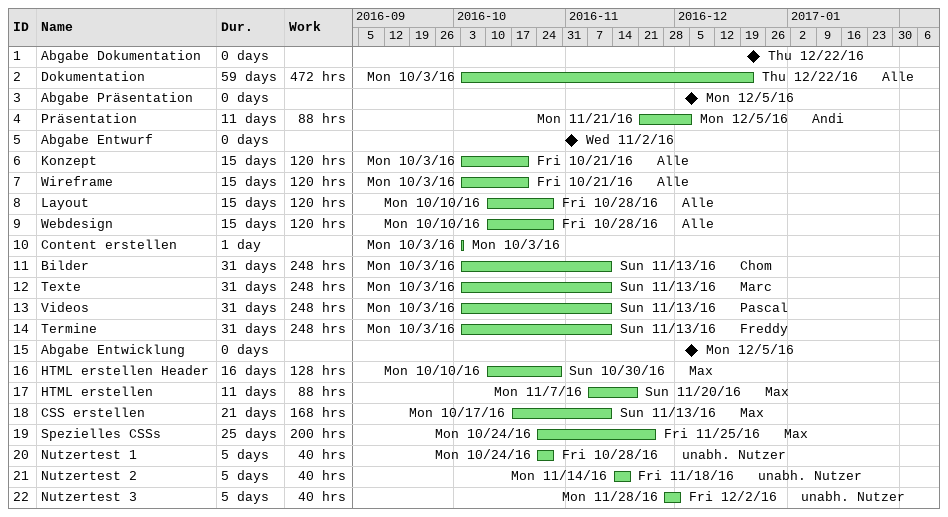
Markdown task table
| ID | Task | Duration | Start | Finish | Resources | Work (h) |
|---|---|---|---|---|---|---|
| 1 | Abgabe Dokumentation | 0d | 2016-12-22 | 2016-12-22 |  |  |
| 2 | Dokumentation | 59d | 2016-10-03 | 2016-12-22 | Alle | 472 |
| 3 | Abgabe Präsentation | 0d | 2016-12-05 | 2016-12-05 |  |  |
| 4 | Präsentation | 11d | 2016-11-21 | 2016-12-05 | Andi | 88 |
| 5 | Abgabe Entwurf | 0d | 2016-11-02 | 2016-11-02 |  |  |
| 6 | Konzept | 15d | 2016-10-03 | 2016-10-21 | Alle | 120 |
| 7 | Wireframe | 15d | 2016-10-03 | 2016-10-21 | Alle | 120 |
| 8 | Layout | 15d | 2016-10-10 | 2016-10-28 | Alle | 120 |
| 9 | Webdesign | 15d | 2016-10-10 | 2016-10-28 | Alle | 120 |
| 10 | Content erstellen | 1d | 2016-10-03 | 2016-10-03 |  |  |
| 11 | Bilder | 31d | 2016-10-03 | 2016-11-13 | Chom | 248 |
| 12 | Texte | 31d | 2016-10-03 | 2016-11-13 | Marc | 248 |
| 13 | Videos | 31d | 2016-10-03 | 2016-11-13 | Pascal | 248 |
| 14 | Termine | 31d | 2016-10-03 | 2016-11-13 | Freddy | 248 |
| 15 | Abgabe Entwicklung | 0d | 2016-12-05 | 2016-12-05 |  |  |
| 16 | HTML erstellen Header | 16d | 2016-10-10 | 2016-10-30 | Max | 128 |
| 17 | HTML erstellen | 11d | 2016-11-07 | 2016-11-20 | Max | 88 |
| 18 | CSS erstellen | 21d | 2016-10-17 | 2016-11-13 | Max | 168 |
| 19 | Spezielles CSSs | 25d | 2016-10-24 | 2016-11-25 | Max | 200 |
| 20 | Nutzertest 1 | 5d | 2016-10-24 | 2016-10-28 | unabh. Nutzer | 40 |
| 21 | Nutzertest 2 | 5d | 2016-11-14 | 2016-11-18 | unabh. Nutzer | 40 |
| 22 | Nutzertest 3 | 5d | 2016-11-28 | 2016-12-02 | unabh. Nutzer | 40 |
